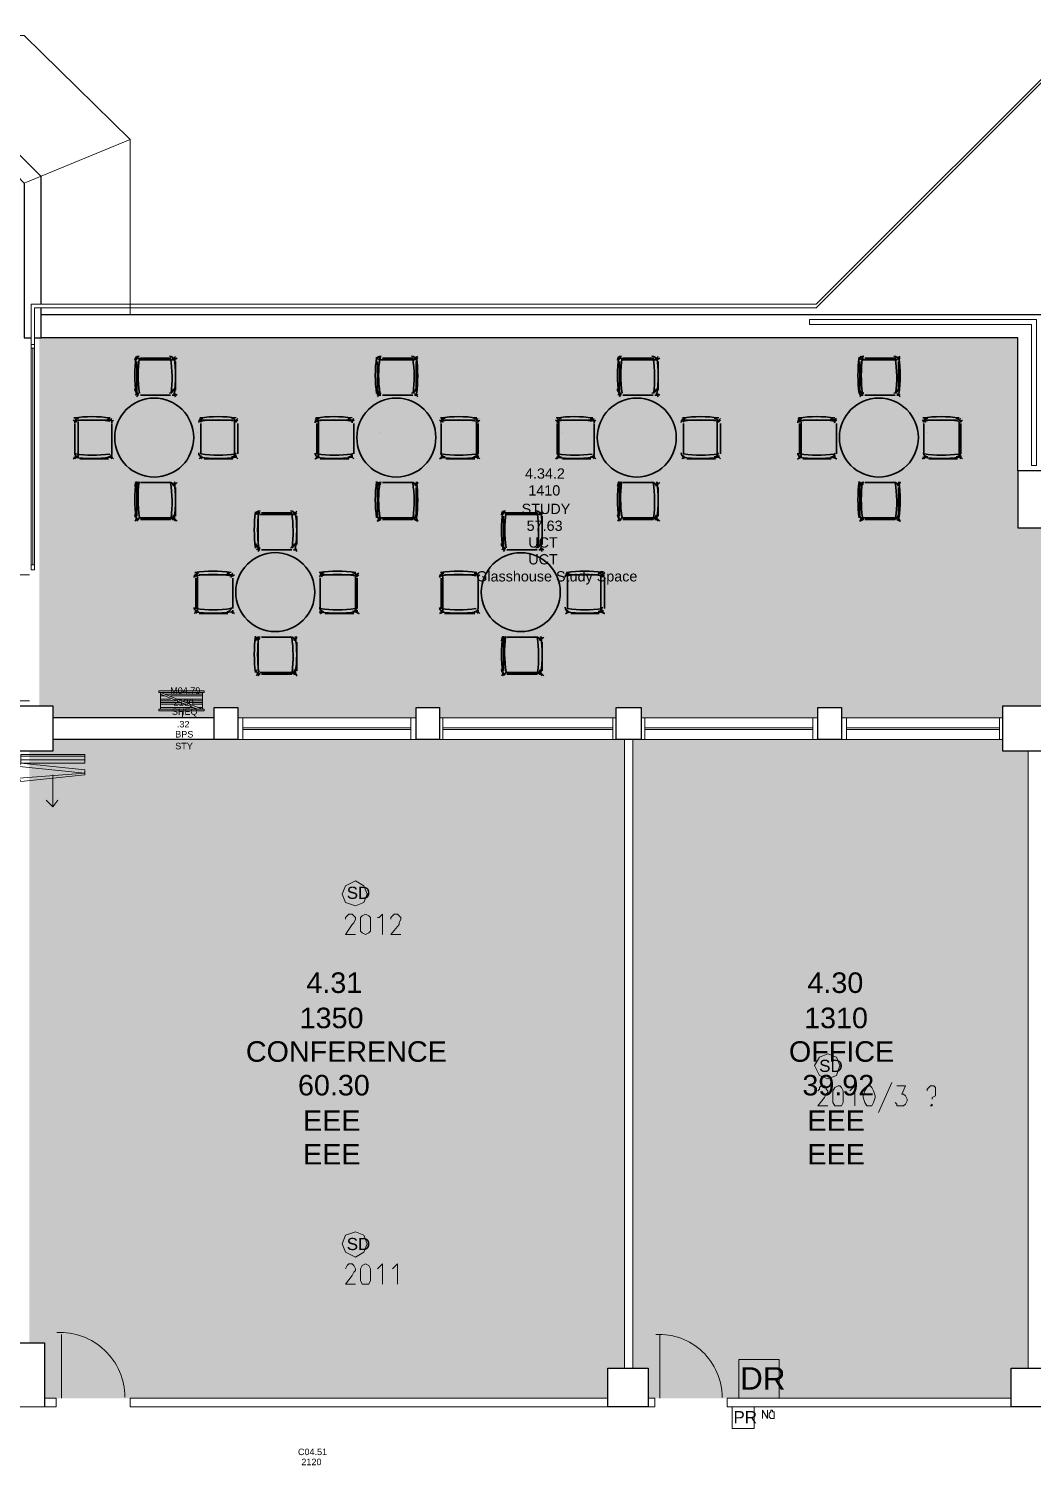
# Model space of a CAD drawing. Header units: millimetres. Extents: x 0 to 90.7, y 0 to 64.4.
# Drawn here: x 38.67 to 51.31, y 27.54 to 45.64 of the extents above; entities that cross this region are included whole.
import ezdxf

# ---------------------------------------------------------------- set-up
doc = ezdxf.new("R2010")
doc.units = ezdxf.units.MM
for name, color, linetype, true_color in [('PDF_014404$_ps_FIRE_ACCESS', 7, 'Continuous', 0x37dd00), ('PDF_014404$_ps_FIRE_ALARM', 7, 'Continuous', 0x37dd00), ('PDF_014404$HL-TMP', 7, 'Continuous', 0x800000)]:
    doc.layers.add(name, color=color, linetype=linetype, true_color=true_color)
for name, color, linetype in [('PDF_014404$_ps_TEXTBOLD$FIRE', 2, 'Continuous'), ('PDF_014404$BL', 7, 'Continuous'), ('PDF_014404$DR', 7, 'Continuous'), ('PDF_014404$FI', 7, 'Continuous'), ('PDF_014404$FT', 7, 'Continuous'), ('PDF_014404$WA', 7, 'Continuous'), ('PDF_014404$WA-COL', 7, 'Continuous'), ('PDF_014404$WA-EXT', 7, 'Continuous'), ('PDF_014404$WN', 7, 'Continuous'), ('PDF_Text', 7, 'Continuous')]:
    doc.layers.add(name, color=color, linetype=linetype)
doc.styles.add('PDF ArialMT', font='arial.ttf')

msp = doc.modelspace()

# ---------------------------------------------------------------- linework, layer by layer
at = {"layer": 'PDF_014404$_ps_FIRE_ACCESS', "lineweight": 0}
for points in [[(42.786, 34.589), (42.892, 34.631), (42.934, 34.737), (42.892, 34.843), (42.786, 34.906), (42.659, 34.843), (42.617, 34.737), (42.659, 34.631)], [(48.734, 32.409), (48.84, 32.451), (48.882, 32.578), (48.84, 32.684), (48.734, 32.726), (48.628, 32.684), (48.565, 32.578), (48.628, 32.451)], [(42.786, 30.165), (42.892, 30.228), (42.934, 30.334), (42.892, 30.44), (42.786, 30.482), (42.659, 30.44), (42.617, 30.334), (42.659, 30.228)], [(48.12, 28.387), (48.12, 28.874), (47.612, 28.874), (47.612, 28.387)], [(48.12, 28.387), (48.12, 28.874), (47.612, 28.874), (47.612, 28.387)]]:
    msp.add_lwpolyline(points, close=True, dxfattribs=at)
at = {"layer": 'PDF_014404$_ps_FIRE_ALARM', "lineweight": 0}
msp.add_lwpolyline([(47.803, 28.006), (47.803, 28.281), (47.527, 28.281), (47.527, 28.006)], close=True, dxfattribs=at)
at = {"layer": 'PDF_014404$_ps_TEXTBOLD$FIRE', "lineweight": 20}
for points in [[(42.659, 34.42), (42.659, 34.441), (42.68, 34.462), (42.701, 34.483), (42.744, 34.483), (42.765, 34.462), (42.786, 34.441), (42.786, 34.42), (42.765, 34.377), (42.744, 34.356), (42.659, 34.229), (42.786, 34.229)], [(43.061, 34.441), (43.082, 34.441), (43.125, 34.483), (43.125, 34.229)], [(43.23, 34.42), (43.23, 34.441), (43.252, 34.462), (43.273, 34.483), (43.315, 34.483), (43.336, 34.462), (43.357, 34.441), (43.357, 34.42), (43.336, 34.377), (43.336, 34.356), (43.23, 34.229), (43.357, 34.229)], [(48.607, 32.261), (48.628, 32.282), (48.628, 32.303), (48.649, 32.324), (48.692, 32.324), (48.713, 32.303), (48.713, 32.282), (48.734, 32.261), (48.734, 32.239), (48.713, 32.218), (48.692, 32.176), (48.607, 32.07), (48.734, 32.07)], [(49.009, 32.261), (49.03, 32.282), (49.073, 32.324), (49.073, 32.07)], [(49.538, 32.366), (49.369, 31.985)], [(49.602, 32.324), (49.708, 32.324), (49.665, 32.218), (49.686, 32.218), (49.708, 32.197), (49.729, 32.155), (49.729, 32.134), (49.708, 32.091), (49.686, 32.07), (49.665, 32.07), (49.644, 32.07), (49.602, 32.07), (49.602, 32.091), (49.581, 32.112)], [(49.983, 32.261), (49.983, 32.282), (50.004, 32.303), (50.025, 32.324), (50.067, 32.324), (50.089, 32.303), (50.089, 32.282), (50.089, 32.261), (50.089, 32.239), (50.089, 32.218), (50.089, 32.197), (50.046, 32.176), (50.046, 32.155)], [(42.659, 30.017), (42.68, 30.059), (42.701, 30.08), (42.744, 30.08), (42.765, 30.059), (42.786, 30.017), (42.786, 29.996), (42.765, 29.974), (42.744, 29.932), (42.659, 29.826), (42.786, 29.826)], [(43.061, 30.017), (43.082, 30.038), (43.125, 30.08), (43.125, 29.826)], [(43.252, 30.017), (43.273, 30.038), (43.315, 30.08), (43.315, 29.826)], [(47.908, 28.133), (47.908, 28.239), (47.972, 28.133), (47.972, 28.239)]]:
    msp.add_lwpolyline(points, dxfattribs=at)
for points in [[(42.913, 34.483), (42.871, 34.462), (42.849, 34.441), (42.849, 34.377), (42.849, 34.335), (42.849, 34.271), (42.871, 34.25), (42.913, 34.229), (42.955, 34.25), (42.976, 34.271), (42.976, 34.335), (42.976, 34.377), (42.976, 34.441), (42.955, 34.462)], [(48.861, 32.324), (48.819, 32.303), (48.797, 32.261), (48.797, 32.197), (48.797, 32.176), (48.797, 32.112), (48.819, 32.07), (48.861, 32.07), (48.882, 32.07), (48.903, 32.07), (48.924, 32.112), (48.924, 32.176), (48.924, 32.197), (48.924, 32.261), (48.903, 32.303), (48.882, 32.324)], [(49.242, 32.324), (49.221, 32.303), (49.2, 32.261), (49.178, 32.197), (49.178, 32.176), (49.2, 32.112), (49.221, 32.07), (49.242, 32.07), (49.263, 32.07), (49.284, 32.07), (49.305, 32.112), (49.327, 32.176), (49.327, 32.197), (49.305, 32.261), (49.284, 32.303), (49.263, 32.324)], [(50.046, 32.091), (50.025, 32.07), (50.046, 32.07)], [(42.913, 30.08), (42.871, 30.059), (42.849, 30.017), (42.849, 29.974), (42.849, 29.932), (42.849, 29.869), (42.871, 29.826), (42.913, 29.826), (42.955, 29.826), (42.976, 29.869), (42.976, 29.932), (42.976, 29.974), (42.976, 30.017), (42.955, 30.059)], [(48.014, 28.239), (48.014, 28.218), (47.993, 28.196), (47.993, 28.175), (47.993, 28.154), (48.014, 28.133), (48.035, 28.133), (48.057, 28.133), (48.057, 28.154), (48.057, 28.175), (48.057, 28.196), (48.057, 28.218), (48.035, 28.218), (48.035, 28.239)]]:
    msp.add_lwpolyline(points, close=True, dxfattribs=at)
at = {"layer": 'PDF_014404$BL', "lineweight": 9}
for points in [[(1.256, 37.997), (1.256, 43.987), (2.822, 45.553), (38.616, 45.553), (39.95, 44.241), (39.95, 42.04)], [(38.616, 43.691), (39.95, 44.241)], [(38.701, 41.659), (38.701, 38.822)], [(38.743, 38.822), (38.743, 41.659)], [(43.548, 36.96), (41.304, 36.96)], [(46.067, 36.96), (43.844, 36.96)], [(48.607, 36.96), (46.384, 36.96)], [(50.935, 36.96), (48.903, 36.96)], [(41.304, 36.684), (43.548, 36.684)], [(43.844, 36.684), (46.067, 36.684)], [(46.384, 36.684), (48.607, 36.684)], [(48.903, 36.684), (50.935, 36.684)]]:
    msp.add_lwpolyline(points, dxfattribs=at)
at = {"layer": 'PDF_014404$BL', "lineweight": 0}
for points in [[(38.828, 42.04), (38.828, 42.124)], [(51.359, 41.913), (51.359, 41.976), (51.295, 41.976)]]:
    msp.add_lwpolyline(points, dxfattribs=at)
at = {"layer": 'PDF_014404$BL', "lineweight": 9}
msp.add_lwpolyline([(51.359, 41.976), (51.359, 40.135), (51.295, 40.135), (51.295, 41.913), (48.501, 41.913), (48.501, 41.976)], close=True, dxfattribs=at)
at = {"layer": 'PDF_014404$DR', "lineweight": 0}
for points in [[(38.68, 38.759), (37.875, 38.759), (38.68, 38.759)], [(38.68, 37.171), (37.875, 37.171), (38.68, 37.171)], [(38.976, 36.24), (38.976, 35.838), (38.891, 35.922)], [(39.039, 35.922), (38.976, 35.838)], [(39.082, 28.387), (39.082, 29.191), (39.082, 28.387)], [(46.617, 28.387), (46.617, 29.191), (46.617, 28.387)]]:
    msp.add_lwpolyline(points, dxfattribs=at)
for points in [[(38.553, 36.346), (39.378, 36.261), (39.378, 36.303), (38.574, 36.388)], [(38.574, 36.473), (39.378, 36.473), (39.378, 36.494), (38.574, 36.494)], [(38.574, 36.43), (39.378, 36.43), (39.378, 36.473), (38.574, 36.473)], [(38.574, 36.388), (39.378, 36.388), (39.378, 36.43), (38.574, 36.43)], [(38.553, 36.198), (39.378, 36.261), (39.378, 36.24), (38.574, 36.155)]]:
    msp.add_lwpolyline(points, close=True, dxfattribs=at)
for centre, radius, end in [((39.066, 28.401), 0.815, 92.9553), ((46.607, 28.398), 0.794, 92.9549)]:
    msp.add_arc(centre, radius, 0, end, dxfattribs=at)
at = {"layer": 'PDF_014404$FI', "lineweight": 9}
for points in [[(40.881, 37.298), (40.881, 37.277), (40.309, 37.277), (40.309, 37.298)], [(40.881, 37.044), (40.309, 37.044), (40.309, 37.065), (40.331, 37.065), (40.86, 37.065), (40.881, 37.065)]]:
    msp.add_lwpolyline(points, close=True, dxfattribs=at)
for points in [[(40.331, 37.065), (40.331, 37.277), (40.86, 37.277), (40.86, 37.065), (40.331, 37.277)], [(40.796, 37.065), (40.331, 37.256)], [(40.331, 37.235), (40.394, 37.235)], [(40.458, 37.192), (40.331, 37.192)], [(40.331, 37.171), (40.521, 37.171)], [(40.585, 37.15), (40.331, 37.15)], [(40.331, 37.129), (40.648, 37.129)], [(40.86, 37.256), (40.394, 37.256)], [(40.458, 37.235), (40.86, 37.235)], [(40.86, 37.192), (40.521, 37.192)], [(40.606, 37.171), (40.86, 37.171)], [(40.86, 37.15), (40.669, 37.15)], [(40.733, 37.129), (40.86, 37.129)], [(40.733, 37.087), (40.331, 37.087)], [(40.606, 37.044), (40.606, 36.96)], [(40.86, 37.087), (40.796, 37.087)]]:
    msp.add_lwpolyline(points, dxfattribs=at)
at = {"layer": 'PDF_014404$FT', "lineweight": 35}
for points in [[(40.013, 41.511), (40.013, 41.511)], [(40.034, 41.447), (40.034, 41.024), (40.034, 41.087)], [(40.542, 41.489), (40.5, 41.468), (40.055, 41.468)], [(40.479, 41.489), (40.521, 41.489)], [(40.5, 41.489), (40.521, 41.511)], [(40.521, 41.087), (40.521, 41.447)], [(43.061, 41.511), (43.103, 41.489), (43.082, 41.489)], [(43.061, 41.511), (43.061, 41.511)], [(43.061, 41.447), (43.061, 41.024), (43.061, 41.087)], [(43.548, 41.489), (43.527, 41.489), (43.569, 41.511)], [(43.569, 41.489), (43.548, 41.468)], [(43.548, 41.087), (43.548, 41.447)], [(46.088, 41.511), (46.088, 41.511)], [(46.109, 41.447), (46.109, 41.024), (46.109, 41.087)], [(46.617, 41.489), (46.575, 41.468), (46.13, 41.468)], [(46.554, 41.489), (46.596, 41.489)], [(46.575, 41.489), (46.596, 41.511)], [(46.596, 41.087), (46.596, 41.447)], [(49.136, 41.511), (49.178, 41.489), (49.157, 41.489)], [(49.136, 41.511), (49.136, 41.511)], [(49.136, 41.447), (49.136, 41.024), (49.136, 41.087)], [(49.623, 41.489), (49.602, 41.489), (49.644, 41.511)], [(49.644, 41.489), (49.623, 41.468)], [(49.623, 41.087), (49.623, 41.447)], [(40.034, 41.045), (40.013, 41.024)], [(40.055, 41.024), (40.034, 41.024)], [(40.077, 41.024), (40.458, 41.024)], [(40.479, 41.024), (40.521, 41.024)], [(40.542, 41.024), (40.5, 41.045), (40.521, 41.003)], [(40.521, 41.024), (40.521, 41.024)], [(43.082, 41.045), (43.061, 41.024)], [(43.103, 41.024), (43.082, 41.024)], [(43.125, 41.024), (43.506, 41.024)], [(43.527, 41.045), (43.569, 41.003)], [(43.527, 41.024), (43.548, 41.024)], [(43.569, 41.024), (43.548, 41.045)], [(43.569, 41.024), (43.569, 41.024)], [(46.109, 41.045), (46.088, 41.024)], [(46.13, 41.024), (46.109, 41.024)], [(46.152, 41.024), (46.533, 41.024)], [(46.554, 41.024), (46.596, 41.024)], [(46.617, 41.024), (46.575, 41.045), (46.596, 41.003)], [(46.596, 41.024), (46.596, 41.024)], [(49.136, 41.003), (49.178, 41.045)], [(49.157, 41.045), (49.136, 41.024)], [(49.178, 41.024), (49.157, 41.024)], [(49.2, 41.024), (49.581, 41.024)], [(49.602, 41.045), (49.644, 41.003)], [(49.602, 41.024), (49.623, 41.024)], [(49.644, 41.024), (49.623, 41.045)], [(49.644, 41.024), (49.644, 41.024)], [(39.272, 40.706), (39.251, 40.727)], [(39.696, 40.706), (39.717, 40.727)], [(39.738, 40.727), (39.738, 40.727)], [(40.817, 40.727), (40.817, 40.727)], [(41.304, 40.706), (41.283, 40.685), (41.283, 40.706), (41.304, 40.727)], [(42.32, 40.706), (42.278, 40.727)], [(42.765, 40.706), (42.744, 40.685), (42.744, 40.706), (42.765, 40.727)], [(43.887, 40.706), (43.865, 40.727)], [(44.31, 40.706), (44.331, 40.727)], [(44.352, 40.727), (44.352, 40.727)], [(45.347, 40.706), (45.326, 40.727)], [(45.771, 40.706), (45.792, 40.727)], [(45.813, 40.727), (45.813, 40.727)], [(46.892, 40.727), (46.892, 40.727)], [(47.379, 40.706), (47.358, 40.685), (47.358, 40.706), (47.379, 40.727)], [(48.395, 40.706), (48.353, 40.727)], [(48.797, 40.706), (48.84, 40.727)], [(49.962, 40.706), (49.94, 40.727)], [(50.385, 40.706), (50.406, 40.727)], [(50.427, 40.727), (50.427, 40.727)], [(39.23, 40.706), (39.272, 40.685), (39.251, 40.706)], [(39.293, 40.685), (39.293, 40.241)], [(39.315, 40.706), (39.717, 40.706), (39.674, 40.706)], [(39.738, 40.706), (39.717, 40.685), (39.717, 40.706)], [(39.717, 40.664), (39.717, 40.283)], [(41.241, 40.706), (40.839, 40.706), (40.881, 40.706)], [(41.262, 40.685), (41.262, 40.241)], [(41.304, 40.283), (41.304, 40.664)], [(42.278, 40.706), (42.299, 40.685), (42.299, 40.706)], [(42.299, 40.262), (42.299, 40.241), (42.278, 40.219), (42.32, 40.241), (42.32, 40.685)], [(42.341, 40.706), (42.765, 40.706), (42.701, 40.706)], [(42.765, 40.664), (42.765, 40.283)], [(44.289, 40.706), (43.865, 40.706), (43.929, 40.706)], [(44.331, 40.219), (44.31, 40.241), (44.31, 40.685)], [(44.352, 40.706), (44.331, 40.685), (44.331, 40.706)], [(44.331, 40.283), (44.331, 40.664)], [(45.305, 40.706), (45.347, 40.685), (45.347, 40.241), (45.326, 40.219)], [(45.347, 40.685), (45.326, 40.706)], [(45.39, 40.706), (45.792, 40.706), (45.749, 40.706)], [(45.813, 40.706), (45.792, 40.685), (45.792, 40.706)], [(45.792, 40.664), (45.792, 40.283)], [(47.316, 40.706), (46.914, 40.706), (46.956, 40.706)], [(47.337, 40.685), (47.337, 40.241)], [(47.379, 40.283), (47.379, 40.664)], [(48.353, 40.706), (48.374, 40.685), (48.374, 40.706)], [(48.374, 40.262), (48.374, 40.241), (48.353, 40.219), (48.395, 40.241), (48.395, 40.685)], [(48.416, 40.706), (48.84, 40.706), (48.776, 40.706)], [(48.84, 40.706), (48.819, 40.685), (48.819, 40.706)], [(48.84, 40.664), (48.84, 40.283)], [(50.364, 40.706), (49.94, 40.706), (50.004, 40.706)], [(50.406, 40.219), (50.385, 40.241), (50.385, 40.685)], [(50.427, 40.706), (50.406, 40.685), (50.406, 40.706)], [(50.406, 40.283), (50.406, 40.664)], [(39.251, 40.219), (39.272, 40.241), (39.23, 40.219)], [(39.272, 40.262), (39.251, 40.241)], [(39.251, 40.219), (39.251, 40.219)], [(39.674, 40.219), (39.315, 40.219)], [(39.717, 40.262), (39.717, 40.241), (39.738, 40.219)], [(40.839, 40.262), (40.839, 40.241), (40.817, 40.219)], [(40.881, 40.219), (41.241, 40.219)], [(42.701, 40.219), (42.341, 40.219)], [(43.865, 40.219), (43.887, 40.241), (43.844, 40.219)], [(43.887, 40.262), (43.865, 40.241)], [(43.865, 40.219), (43.865, 40.219)], [(43.929, 40.219), (44.289, 40.219)], [(44.331, 40.262), (44.331, 40.241), (44.352, 40.219)], [(45.347, 40.241), (45.305, 40.219)], [(45.347, 40.262), (45.326, 40.241)], [(45.326, 40.219), (45.326, 40.219)], [(45.749, 40.219), (45.39, 40.219)], [(45.792, 40.262), (45.792, 40.241), (45.813, 40.219)], [(46.914, 40.262), (46.914, 40.241), (46.892, 40.219)], [(46.956, 40.219), (47.316, 40.219)], [(48.776, 40.219), (48.416, 40.219)], [(48.819, 40.262), (48.819, 40.241), (48.84, 40.219), (48.797, 40.241)], [(49.94, 40.219), (49.962, 40.241), (49.919, 40.219)], [(49.962, 40.262), (49.94, 40.241)], [(49.94, 40.219), (49.94, 40.219)], [(50.004, 40.219), (50.364, 40.219)], [(50.406, 40.262), (50.406, 40.241), (50.427, 40.219)], [(40.034, 39.881), (40.013, 39.923)], [(40.034, 39.5), (40.034, 39.923), (40.034, 39.86)], [(40.479, 39.902), (40.521, 39.902)], [(40.542, 39.923), (40.5, 39.881)], [(40.5, 39.902), (40.521, 39.923)], [(40.521, 39.86), (40.521, 39.5)], [(43.061, 39.5), (43.061, 39.923), (43.061, 39.86)], [(43.082, 39.881), (43.061, 39.923), (43.103, 39.902), (43.082, 39.902)], [(43.548, 39.902), (43.527, 39.902), (43.569, 39.923), (43.548, 39.881)], [(43.548, 39.86), (43.548, 39.5)], [(46.109, 39.881), (46.088, 39.923)], [(46.109, 39.5), (46.109, 39.923), (46.109, 39.86)], [(46.554, 39.902), (46.596, 39.902)], [(46.617, 39.923), (46.575, 39.881)], [(46.575, 39.902), (46.596, 39.923)], [(46.596, 39.86), (46.596, 39.5)], [(49.136, 39.5), (49.136, 39.923), (49.136, 39.86)], [(49.157, 39.881), (49.136, 39.923), (49.178, 39.902), (49.157, 39.902)], [(49.623, 39.902), (49.602, 39.902), (49.644, 39.923), (49.623, 39.881)], [(49.623, 39.86), (49.623, 39.5)], [(40.034, 39.479), (40.013, 39.436)], [(40.034, 39.436), (40.055, 39.457), (40.034, 39.457)], [(40.542, 39.436), (40.5, 39.479), (40.055, 39.479)], [(40.458, 39.457), (40.077, 39.457)], [(40.479, 39.457), (40.521, 39.457)], [(40.5, 39.457), (40.521, 39.436)], [(41.537, 39.563), (41.537, 39.563)], [(41.558, 39.5), (41.558, 39.076), (41.558, 39.14)], [(42.045, 39.542), (42.024, 39.521), (41.579, 39.521)], [(42.003, 39.542), (42.024, 39.542), (42.045, 39.563)], [(42.045, 39.14), (42.045, 39.5)], [(43.527, 39.479), (43.082, 39.479), (43.061, 39.436), (43.103, 39.457), (43.082, 39.457)], [(43.506, 39.457), (43.125, 39.457)], [(43.548, 39.457), (43.527, 39.457), (43.569, 39.436), (43.548, 39.479)], [(44.627, 39.563), (44.627, 39.563)], [(44.649, 39.5), (44.649, 39.076), (44.649, 39.14)], [(45.157, 39.542), (45.114, 39.521), (44.67, 39.521)], [(45.093, 39.542), (45.136, 39.542)], [(45.114, 39.542), (45.136, 39.563)], [(45.136, 39.14), (45.136, 39.5)], [(46.109, 39.479), (46.088, 39.436)], [(46.109, 39.436), (46.13, 39.457), (46.109, 39.457)], [(46.617, 39.436), (46.575, 39.479), (46.13, 39.479)], [(46.533, 39.457), (46.152, 39.457)], [(46.554, 39.457), (46.596, 39.457)], [(46.575, 39.457), (46.596, 39.436)], [(49.602, 39.479), (49.157, 39.479), (49.136, 39.436), (49.178, 39.457), (49.157, 39.457)], [(49.581, 39.457), (49.2, 39.457)], [(49.623, 39.457), (49.602, 39.457), (49.644, 39.436), (49.623, 39.479)], [(41.558, 39.097), (41.537, 39.076)], [(42.045, 39.076), (42.024, 39.097), (42.045, 39.055)], [(44.649, 39.097), (44.627, 39.076)], [(45.157, 39.076), (45.114, 39.097), (45.136, 39.055)], [(41.579, 39.076), (41.558, 39.076)], [(41.601, 39.076), (41.982, 39.076)], [(42.003, 39.076), (42.024, 39.076)], [(42.045, 39.076), (42.045, 39.076)], [(44.67, 39.076), (44.649, 39.076)], [(44.691, 39.076), (45.072, 39.076)], [(45.093, 39.076), (45.136, 39.076)], [(45.136, 39.076), (45.136, 39.076)], [(40.754, 38.78), (40.754, 38.78)], [(40.754, 38.759), (40.775, 38.738), (40.775, 38.759)], [(40.796, 38.759), (40.775, 38.78)], [(40.775, 38.272), (40.796, 38.293), (40.796, 38.738)], [(40.817, 38.759), (41.241, 38.759), (41.177, 38.759)], [(41.22, 38.759), (41.241, 38.78)], [(41.262, 38.759), (41.22, 38.738)], [(41.241, 38.738), (41.241, 38.759)], [(42.384, 38.759), (42.341, 38.78)], [(42.765, 38.759), (42.341, 38.759), (42.405, 38.759)], [(42.786, 38.759), (42.828, 38.78)], [(42.807, 38.314), (42.807, 38.293), (42.828, 38.272), (42.786, 38.293), (42.786, 38.738)], [(42.828, 38.759), (42.807, 38.738), (42.807, 38.759)], [(43.844, 38.759), (43.887, 38.738), (43.887, 38.293), (43.865, 38.272)], [(43.887, 38.759), (43.865, 38.78)], [(43.865, 38.738), (43.865, 38.759)], [(43.908, 38.759), (44.331, 38.759), (44.289, 38.759)], [(44.31, 38.759), (44.331, 38.78)], [(44.352, 38.759), (44.331, 38.738), (44.331, 38.759)], [(44.352, 38.78), (44.352, 38.78)], [(45.474, 38.759), (45.432, 38.78)], [(45.855, 38.759), (45.453, 38.759), (45.495, 38.759)], [(45.876, 38.759), (45.919, 38.78)], [(45.898, 38.314), (45.898, 38.293), (45.919, 38.272), (45.876, 38.293), (45.876, 38.738)], [(45.919, 38.759), (45.898, 38.738), (45.898, 38.759)], [(41.241, 38.716), (41.241, 38.335)], [(42.807, 38.335), (42.807, 38.716)], [(44.331, 38.716), (44.331, 38.335)], [(45.919, 38.335), (45.919, 38.716)], [(40.775, 38.314), (40.775, 38.293), (40.754, 38.272)], [(41.177, 38.272), (40.817, 38.272)], [(41.241, 38.272), (41.22, 38.293), (41.262, 38.272)], [(41.241, 38.314), (41.241, 38.293)], [(41.241, 38.272), (41.241, 38.272)], [(42.405, 38.272), (42.765, 38.272)], [(43.887, 38.293), (43.844, 38.272)], [(43.865, 38.314), (43.865, 38.293)], [(43.865, 38.272), (43.865, 38.272)], [(44.289, 38.272), (43.908, 38.272)], [(44.331, 38.314), (44.331, 38.293), (44.352, 38.272)], [(45.495, 38.272), (45.855, 38.272)], [(41.558, 37.933), (41.537, 37.976)], [(41.558, 37.552), (41.558, 37.976), (41.558, 37.912)], [(42.003, 37.954), (42.024, 37.954), (42.045, 37.976), (42.024, 37.933)], [(42.045, 37.912), (42.045, 37.552)], [(44.649, 37.933), (44.627, 37.976)], [(44.649, 37.552), (44.649, 37.976), (44.649, 37.912)], [(45.093, 37.954), (45.136, 37.954)], [(45.157, 37.976), (45.114, 37.933)], [(45.114, 37.954), (45.136, 37.976)], [(45.136, 37.912), (45.136, 37.552)], [(41.558, 37.531), (41.537, 37.489)], [(41.558, 37.489), (41.579, 37.51), (41.558, 37.51)], [(42.003, 37.51), (42.024, 37.51), (42.045, 37.489), (42.024, 37.531), (41.579, 37.531)], [(41.982, 37.51), (41.601, 37.51)], [(44.649, 37.531), (44.627, 37.489)], [(44.649, 37.489), (44.67, 37.51), (44.649, 37.51)], [(45.157, 37.489), (45.114, 37.531), (44.67, 37.531)], [(45.072, 37.51), (44.691, 37.51)], [(45.093, 37.51), (45.136, 37.51)], [(45.114, 37.51), (45.136, 37.489)]]:
    msp.add_lwpolyline(points, dxfattribs=at)
for points in [[(40.034, 41.468), (40.017, 41.491, -0.101008), (40.034, 41.511), (40.055, 41.489), (40.034, 41.489)], [(40.463, 41.044, 0.070167), (40.458, 41.489), (40.077, 41.489)], [(43.527, 41.468), (43.082, 41.468), (43.061, 41.489, -0.101008), (43.08, 41.506)], [(43.511, 41.044, 0.070167), (43.506, 41.489), (43.125, 41.489)], [(46.109, 41.468), (46.092, 41.491, -0.101008), (46.109, 41.511), (46.13, 41.489), (46.109, 41.489)], [(46.538, 41.044, 0.070167), (46.533, 41.489), (46.152, 41.489)], [(49.602, 41.468), (49.157, 41.468), (49.136, 41.489, -0.101008), (49.155, 41.506)], [(49.586, 41.044, 0.070167), (49.581, 41.489), (49.2, 41.489)], [(40.034, 41.003), (40.055, 41.045, -0.414213), (40.008, 41.102)], [(43.061, 41.003), (43.103, 41.045, -0.414213), (43.056, 41.102)], [(46.109, 41.003), (46.13, 41.045, -0.414213), (46.083, 41.102)], [(40.86, 40.706), (40.836, 40.723, 0.101008), (40.817, 40.706), (40.839, 40.685), (40.839, 40.706)], [(43.844, 40.706), (43.887, 40.685), (43.865, 40.706, -0.101008), (43.884, 40.723)], [(46.935, 40.706), (46.911, 40.723, 0.101008), (46.892, 40.706), (46.914, 40.685), (46.914, 40.706)], [(49.919, 40.706), (49.962, 40.685), (49.94, 40.706, -0.101008), (49.959, 40.723)], [(39.691, 40.281, -0.070199), (39.251, 40.283), (39.251, 40.664)], [(40.839, 40.664), (40.839, 40.283, 0.070199), (41.279, 40.281)], [(42.74, 40.281, -0.070199), (42.299, 40.283), (42.299, 40.664)], [(43.865, 40.664), (43.865, 40.283, 0.070199), (44.306, 40.281)], [(45.767, 40.281, -0.070199), (45.326, 40.283), (45.326, 40.664)], [(46.914, 40.664), (46.914, 40.283, 0.070199), (47.354, 40.281)], [(48.815, 40.281, -0.070199), (48.374, 40.283), (48.374, 40.664)], [(49.94, 40.664), (49.94, 40.283, 0.070199), (50.381, 40.281)], [(39.717, 40.219), (39.696, 40.241, -0.070199), (39.239, 40.24)], [(40.839, 40.219), (40.86, 40.241, -0.414213), (40.812, 40.297)], [(41.283, 40.262), (41.283, 40.241, -0.070199), (40.827, 40.24)], [(42.744, 40.262), (42.744, 40.241, -0.070199), (42.287, 40.24)], [(45.792, 40.219), (45.771, 40.241, -0.070199), (45.314, 40.24)], [(46.914, 40.219), (46.935, 40.241, -0.414213), (46.887, 40.297)], [(47.358, 40.262), (47.358, 40.241, -0.070199), (46.902, 40.24)], [(40.066, 39.482, -0.070199), (40.061, 39.927, 0.414213), (40.008, 39.874)], [(40.017, 39.903, -0.101008), (40.034, 39.923), (40.055, 39.902), (40.034, 39.902)], [(40.077, 39.923), (40.458, 39.923, -0.070167), (40.463, 39.477)], [(43.125, 39.923), (43.506, 39.923, -0.070167), (43.511, 39.477)], [(46.141, 39.482, -0.070199), (46.136, 39.927, 0.414213), (46.083, 39.874)], [(46.092, 39.903, -0.101008), (46.109, 39.923), (46.13, 39.902), (46.109, 39.902)], [(46.152, 39.923), (46.533, 39.923, -0.070167), (46.538, 39.477)], [(49.2, 39.923), (49.581, 39.923, -0.070167), (49.586, 39.477)], [(41.558, 39.521), (41.541, 39.543, -0.101008), (41.558, 39.563), (41.579, 39.542), (41.558, 39.542)], [(41.987, 39.096, 0.070167), (41.982, 39.542), (41.601, 39.542)], [(44.649, 39.521), (44.631, 39.543, -0.101008), (44.649, 39.563), (44.67, 39.542), (44.649, 39.542)], [(45.078, 39.096, 0.070167), (45.072, 39.542), (44.691, 39.542)], [(41.558, 39.055), (41.579, 39.097, -0.414213), (41.532, 39.154)], [(44.649, 39.055), (44.67, 39.097, -0.414213), (44.623, 39.154)], [(42.36, 38.775, 0.101008), (42.341, 38.759), (42.363, 38.738), (42.363, 38.759)], [(45.451, 38.775, 0.101008), (45.432, 38.759), (45.453, 38.738), (45.453, 38.759)], [(41.215, 38.334, -0.070199), (40.775, 38.335), (40.775, 38.716)], [(42.341, 38.716), (42.341, 38.335, 0.070199), (42.782, 38.334)], [(44.306, 38.334, -0.070199), (43.865, 38.335), (43.865, 38.716)], [(45.453, 38.716), (45.453, 38.335, 0.070199), (45.894, 38.334)], [(42.363, 38.314), (42.363, 38.293), (42.341, 38.272), (42.384, 38.293, -0.414213), (42.336, 38.35)], [(44.331, 38.272), (44.31, 38.293, -0.070199), (43.854, 38.292)], [(45.453, 38.314), (45.453, 38.293), (45.432, 38.272), (45.474, 38.293, -0.414213), (45.427, 38.35)], [(41.541, 37.956, -0.101008), (41.558, 37.976), (41.579, 37.954), (41.558, 37.954)], [(41.601, 37.976), (41.982, 37.976, -0.070167), (41.987, 37.53)], [(44.681, 37.534, -0.070199), (44.675, 37.98, 0.414213), (44.623, 37.927)], [(44.631, 37.956, -0.101008), (44.649, 37.976), (44.67, 37.954), (44.649, 37.954)], [(44.691, 37.976), (45.072, 37.976, -0.070167), (45.078, 37.53)]]:
    msp.add_lwpolyline(points, format="xyb", dxfattribs=at)
for points in [[(40.749, 40.488, 1), (39.754, 40.488, 1)], [(43.797, 40.488, 1), (42.802, 40.488, 1)], [(46.824, 40.488, 1), (45.829, 40.488, 1)], [(49.872, 40.488, 1), (48.877, 40.488, 1)], [(42.273, 38.541, 1), (41.278, 38.541, 1)], [(45.363, 38.541, 1), (44.369, 38.541, 1)]]:
    msp.add_lwpolyline(points, format="xyb", close=True, dxfattribs=at)
at = {"layer": 'PDF_014404$FT', "color": 95, "lineweight": 0, "true_color": 0x4a954a}
for points in [[(40.796, 40.558), (40.796, 40.558)], [(43.082, 40.558), (43.082, 40.558)], [(45.39, 40.558), (45.39, 40.558)], [(49.983, 40.558), (49.983, 40.558)]]:
    msp.add_lwpolyline(points, dxfattribs=at)
at = {"layer": 'PDF_014404$FT', "lineweight": 35}
for points in [[(41.304, 40.219), (41.283, 40.241)], [(42.765, 40.219), (42.744, 40.241)], [(47.379, 40.219), (47.358, 40.241)]]:
    msp.add_lwpolyline(points, close=True, dxfattribs=at)
for centre, radius, start, end in [((40.061, 41.462), 0.0529, 90.0001, 179.9999), ((41.648, 41.271), 1.64, 171.969, 188.031), ((41.648, 41.271), 1.598, 171.969, 188.031), ((40.442, 41.462), 0.0529, 0, 89.9999), ((40.442, 41.462), 0.0529, 33.4644, 56.5356), ((38.881, 41.267), 1.64, 351.9672, 8.0328), ((44.675, 41.271), 1.64, 171.969, 188.031), ((43.109, 41.462), 0.0529, 90.0001, 179.9999), ((44.675, 41.271), 1.598, 171.969, 188.031), ((43.49, 41.462), 0.0529, 0, 89.9999), ((43.49, 41.462), 0.0529, 33.4644, 56.5356), ((41.929, 41.267), 1.64, 351.9672, 8.0328), ((46.136, 41.462), 0.0529, 90.0001, 179.9999), ((47.724, 41.271), 1.64, 171.969, 188.031), ((47.724, 41.271), 1.598, 171.969, 188.031), ((46.517, 41.462), 0.0529, 0, 89.9999), ((46.517, 41.462), 0.0529, 33.4644, 56.5356), ((44.956, 41.267), 1.64, 351.9672, 8.0328), ((50.751, 41.271), 1.64, 171.969, 188.031), ((49.184, 41.462), 0.0529, 90.0001, 179.9999), ((50.751, 41.271), 1.598, 171.969, 188.031), ((49.565, 41.462), 0.0529, 0, 89.9999), ((49.565, 41.462), 0.0529, 33.4644, 56.5356), ((48.004, 41.267), 1.64, 351.9672, 8.0328), ((40.442, 41.102), 0.0529, 270.0001, 359.9999), ((43.49, 41.102), 0.0529, 270.0001, 359.9999), ((46.517, 41.102), 0.0529, 270.0001, 359.9999), ((49.184, 41.102), 0.0529, 180.0001, 269.9999), ((49.565, 41.102), 0.0529, 270.0001, 359.9999), ((40.061, 41.102), 0.0529, 213.4644, 236.5356), ((40.442, 41.102), 0.0529, 303.4644, 326.5356), ((43.109, 41.102), 0.0529, 213.4644, 236.5356), ((43.49, 41.102), 0.0529, 303.4644, 326.5356), ((46.136, 41.102), 0.0529, 213.4644, 236.5356), ((46.517, 41.102), 0.0529, 303.4644, 326.5356), ((49.184, 41.102), 0.0529, 213.4644, 236.5356), ((49.565, 41.102), 0.0529, 303.4644, 326.5356), ((39.468, 39.112), 1.64, 81.969, 98.031), ((39.304, 40.674), 0.0529, 89.9957, 180.0043), ((39.304, 40.675), 0.0527, 123.4065, 146.5935), ((39.664, 40.674), 0.0529, 359.9957, 90.0043), ((39.664, 40.675), 0.0527, 33.4065, 56.5935), ((40.865, 40.679), 0.0529, 90.0001, 179.9999), ((41.056, 39.112), 1.64, 81.969, 98.031), ((41.225, 40.679), 0.0529, 0, 89.9999), ((41.225, 40.679), 0.0529, 33.4644, 56.5356), ((42.331, 40.674), 0.0529, 89.9957, 180.0043), ((42.516, 39.112), 1.64, 81.969, 98.031), ((42.331, 40.675), 0.0527, 123.4065, 146.5935), ((42.691, 40.674), 0.0529, 359.9957, 90.0043), ((42.691, 40.675), 0.0527, 33.4065, 56.5935), ((44.083, 39.112), 1.64, 81.969, 98.031), ((43.913, 40.679), 0.0529, 90.0001, 179.9999), ((44.273, 40.679), 0.0529, 0, 89.9999), ((44.273, 40.679), 0.0529, 33.4644, 56.5356), ((45.543, 39.112), 1.64, 81.969, 98.031), ((45.379, 40.674), 0.0529, 89.9957, 180.0043), ((45.379, 40.675), 0.0527, 123.4065, 146.5935), ((45.739, 40.674), 0.0529, 359.9957, 90.0043), ((45.739, 40.675), 0.0527, 33.4065, 56.5935), ((46.94, 40.679), 0.0529, 90.0001, 179.9999), ((47.131, 39.112), 1.64, 81.969, 98.031), ((47.3, 40.679), 0.0529, 0, 89.9999), ((47.3, 40.679), 0.0529, 33.4644, 56.5356), ((48.406, 40.674), 0.0529, 89.9957, 180.0043), ((48.592, 39.112), 1.64, 81.969, 98.031), ((48.406, 40.675), 0.0527, 123.4065, 146.5935), ((48.766, 40.674), 0.0529, 359.9957, 90.0043), ((48.766, 40.675), 0.0527, 33.4065, 56.5935), ((50.158, 39.112), 1.64, 81.969, 98.031), ((49.989, 40.679), 0.0529, 90.0001, 179.9999), ((50.348, 40.679), 0.0529, 0, 89.9999), ((50.348, 40.679), 0.0529, 33.4644, 56.5356), ((39.468, 39.112), 1.598, 81.969, 98.031), ((41.056, 39.112), 1.598, 81.969, 98.031), ((42.516, 39.112), 1.598, 81.969, 98.031), ((44.083, 39.112), 1.598, 81.969, 98.031), ((45.543, 39.112), 1.598, 81.969, 98.031), ((47.131, 39.112), 1.598, 81.969, 98.031), ((48.592, 39.112), 1.598, 81.969, 98.031), ((50.158, 39.112), 1.598, 81.969, 98.031), ((39.304, 40.293), 0.0529, 179.9957, 270.0043), ((39.304, 40.293), 0.0527, 213.4065, 236.5935), ((39.664, 40.293), 0.0529, 269.9957, 0.0043), ((39.664, 40.293), 0.0527, 303.4065, 326.5935), ((40.865, 40.297), 0.0529, 213.4644, 236.5356), ((41.225, 40.297), 0.0529, 270.0001, 359.9999), ((41.225, 40.297), 0.0529, 303.4644, 326.5356), ((42.331, 40.293), 0.0529, 179.9957, 270.0043), ((42.331, 40.293), 0.0527, 213.4065, 236.5935), ((42.691, 40.293), 0.0529, 269.9957, 0.0043), ((42.691, 40.293), 0.0527, 303.4065, 326.5935), ((44.083, 41.864), 1.64, 261.969, 278.031), ((43.913, 40.297), 0.0529, 180.0001, 269.9999), ((43.913, 40.297), 0.0529, 213.4644, 236.5356), ((44.273, 40.297), 0.0529, 270.0001, 359.9999), ((44.273, 40.297), 0.0529, 303.4644, 326.5356), ((45.379, 40.293), 0.0529, 179.9957, 270.0043), ((45.379, 40.293), 0.0527, 213.4065, 236.5935), ((45.739, 40.293), 0.0529, 269.9957, 0.0043), ((45.739, 40.293), 0.0527, 303.4065, 326.5935), ((46.94, 40.297), 0.0529, 213.4644, 236.5356), ((47.3, 40.297), 0.0529, 270.0001, 359.9999), ((47.3, 40.297), 0.0529, 303.4644, 326.5356), ((48.406, 40.293), 0.0529, 179.9957, 270.0043), ((48.406, 40.293), 0.0527, 213.4065, 236.5935), ((48.592, 41.864), 1.64, 261.969, 278.031), ((48.766, 40.293), 0.0529, 269.9957, 0.0043), ((48.766, 40.293), 0.0527, 303.4065, 326.5935), ((50.158, 41.864), 1.64, 261.969, 278.031), ((49.989, 40.297), 0.0529, 180.0001, 269.9999), ((49.989, 40.297), 0.0529, 213.4644, 236.5356), ((50.348, 40.297), 0.0529, 270.0001, 359.9999), ((50.348, 40.297), 0.0529, 303.4644, 326.5356), ((41.648, 39.705), 1.64, 171.969, 188.031), ((40.442, 39.874), 0.0529, 0, 89.9999), ((40.442, 39.874), 0.0529, 33.4644, 56.5356), ((38.881, 39.701), 1.64, 351.9672, 8.0328), ((44.675, 39.705), 1.64, 171.969, 188.031), ((43.109, 39.874), 0.0529, 90.0001, 179.9999), ((43.109, 39.874), 0.0529, 123.4644, 146.5356), ((44.675, 39.705), 1.598, 171.969, 188.031), ((43.49, 39.874), 0.0529, 0, 89.9999), ((43.49, 39.874), 0.0529, 33.4644, 56.5356), ((41.929, 39.701), 1.64, 351.9672, 8.0328), ((47.724, 39.705), 1.64, 171.969, 188.031), ((46.517, 39.874), 0.0529, 0, 89.9999), ((46.517, 39.874), 0.0529, 33.4644, 56.5356), ((44.956, 39.701), 1.64, 351.9672, 8.0328), ((50.751, 39.705), 1.64, 171.969, 188.031), ((49.184, 39.874), 0.0529, 90.0001, 179.9999), ((49.184, 39.874), 0.0529, 123.4644, 146.5356), ((50.751, 39.705), 1.598, 171.969, 188.031), ((49.565, 39.874), 0.0529, 0, 89.9999), ((49.565, 39.874), 0.0529, 33.4644, 56.5356), ((48.004, 39.701), 1.64, 351.9672, 8.0328), ((40.061, 39.514), 0.0529, 180.0001, 269.9999), ((40.061, 39.514), 0.0529, 213.4644, 236.5356), ((40.442, 39.514), 0.0529, 270.0001, 359.9999), ((40.442, 39.514), 0.0529, 303.4644, 326.5356), ((43.151, 39.324), 1.64, 171.969, 188.031), ((41.585, 39.514), 0.0529, 90.0001, 179.9999), ((43.151, 39.324), 1.598, 171.969, 188.031), ((41.966, 39.514), 0.0529, 0, 89.9999), ((41.966, 39.514), 0.0529, 33.4644, 56.5356), ((40.405, 39.32), 1.64, 351.9672, 8.0328), ((43.109, 39.514), 0.0529, 180.0001, 269.9999), ((43.109, 39.514), 0.0529, 213.4644, 236.5356), ((43.49, 39.514), 0.0529, 270.0001, 359.9999), ((43.49, 39.514), 0.0529, 303.4644, 326.5356), ((44.675, 39.514), 0.0529, 90.0001, 179.9999), ((46.263, 39.324), 1.64, 171.969, 188.031), ((46.263, 39.324), 1.598, 171.969, 188.031), ((45.056, 39.514), 0.0529, 0, 89.9999), ((45.056, 39.514), 0.0529, 33.4644, 56.5356), ((43.495, 39.32), 1.64, 351.9672, 8.0328), ((46.136, 39.514), 0.0529, 180.0001, 269.9999), ((46.136, 39.514), 0.0529, 213.4644, 236.5356), ((46.517, 39.514), 0.0529, 270.0001, 359.9999), ((46.517, 39.514), 0.0529, 303.4644, 326.5356), ((49.184, 39.514), 0.0529, 180.0001, 269.9999), ((49.184, 39.514), 0.0529, 213.4644, 236.5356), ((49.565, 39.514), 0.0529, 270.0001, 359.9999), ((49.565, 39.514), 0.0529, 303.4644, 326.5356), ((41.585, 39.154), 0.0529, 213.4644, 236.5356), ((41.966, 39.154), 0.0529, 270.0001, 359.9999), ((41.966, 39.154), 0.0529, 303.4644, 326.5356), ((44.675, 39.154), 0.0529, 213.4644, 236.5356), ((45.056, 39.154), 0.0529, 270.0001, 359.9999), ((45.056, 39.154), 0.0529, 303.4644, 326.5356), ((40.807, 38.727), 0.0529, 89.9957, 180.0043), ((40.992, 37.165), 1.64, 81.969, 98.031), ((40.807, 38.727), 0.0527, 123.4065, 146.5935), ((40.992, 37.165), 1.598, 81.969, 98.031), ((41.167, 38.727), 0.0529, 359.9957, 90.0043), ((41.167, 38.727), 0.0527, 33.4065, 56.5935), ((42.559, 37.165), 1.64, 81.969, 98.031), ((42.559, 37.165), 1.598, 81.969, 98.031), ((42.389, 38.731), 0.0529, 90.0001, 179.9999), ((42.749, 38.731), 0.0529, 0, 89.9999), ((42.749, 38.731), 0.0529, 33.4644, 56.5356), ((43.897, 38.727), 0.0529, 89.9957, 180.0043), ((43.897, 38.727), 0.0527, 123.4065, 146.5935), ((44.083, 37.165), 1.64, 81.969, 98.031), ((44.083, 37.165), 1.598, 81.969, 98.031), ((44.278, 38.727), 0.0529, 359.9957, 90.0043), ((44.278, 38.727), 0.0527, 33.4065, 56.5935), ((45.48, 38.731), 0.0529, 90.0001, 179.9999), ((45.67, 37.165), 1.64, 81.969, 98.031), ((45.67, 37.165), 1.598, 81.969, 98.031), ((45.84, 38.731), 0.0529, 0, 89.9999), ((45.84, 38.731), 0.0529, 33.4644, 56.5356), ((40.807, 38.346), 0.0529, 179.9957, 270.0043), ((40.807, 38.346), 0.0527, 213.4065, 236.5935), ((40.992, 39.916), 1.64, 261.969, 278.031), ((41.167, 38.346), 0.0529, 269.9957, 0.0043), ((41.167, 38.346), 0.0527, 303.4065, 326.5935), ((42.559, 39.916), 1.64, 261.969, 278.031), ((42.389, 38.35), 0.0529, 213.4644, 236.5356), ((42.749, 38.35), 0.0529, 270.0001, 359.9999), ((42.749, 38.35), 0.0529, 303.4644, 326.5356), ((43.897, 38.346), 0.0529, 179.9957, 270.0043), ((43.897, 38.346), 0.0527, 213.4065, 236.5935), ((44.278, 38.346), 0.0529, 269.9957, 0.0043), ((44.278, 38.346), 0.0527, 303.4065, 326.5935), ((45.48, 38.35), 0.0529, 213.4644, 236.5356), ((45.67, 39.916), 1.64, 261.969, 278.031), ((45.84, 38.35), 0.0529, 270.0001, 359.9999), ((45.84, 38.35), 0.0529, 303.4644, 326.5356), ((43.151, 37.757), 1.64, 171.969, 188.031), ((41.585, 37.927), 0.0529, 90.0001, 179.9999), ((43.151, 37.757), 1.598, 171.969, 188.031), ((41.966, 37.927), 0.0529, 0, 89.9999), ((41.966, 37.927), 0.0529, 33.4644, 56.5356), ((40.405, 37.753), 1.64, 351.9672, 8.0328), ((46.263, 37.757), 1.64, 171.969, 188.031), ((45.056, 37.927), 0.0529, 0, 89.9999), ((45.056, 37.927), 0.0529, 33.4644, 56.5356), ((43.495, 37.753), 1.64, 351.9672, 8.0328), ((41.585, 37.567), 0.0529, 180.0001, 269.9999), ((41.585, 37.567), 0.0529, 213.4644, 236.5356), ((41.966, 37.567), 0.0529, 270.0001, 359.9999), ((41.966, 37.567), 0.0529, 303.4644, 326.5356), ((44.675, 37.567), 0.0529, 180.0001, 269.9999), ((44.675, 37.567), 0.0529, 213.4644, 236.5356), ((45.056, 37.567), 0.0529, 270.0001, 359.9999), ((45.056, 37.567), 0.0529, 303.4644, 326.5356)]:
    msp.add_arc(centre, radius, start, end, dxfattribs=at)
at = {"layer": 'PDF_014404$HL-TMP', "color": 151, "true_color": 0x99cde0, "transparency": 33554559}
for points in [[(38.807, 41.743), (51.126, 41.743), (51.126, 41.743)], [(51.126, 41.743), (38.807, 41.743), (51.126, 39.351)], [(38.807, 41.743), (51.126, 39.351), (38.807, 39.351)], [(51.443, 39.351), (38.807, 39.351), (51.443, 37.383)], [(38.807, 39.351), (51.443, 37.383), (38.807, 37.383)], [(40.204, 37.383), (38.807, 37.383), (40.204, 37.108)], [(38.807, 37.383), (40.204, 37.108), (38.807, 37.108)], [(51.443, 37.383), (41.008, 37.383), (51.443, 37.108)], [(41.008, 37.383), (51.443, 37.108), (41.008, 37.108)], [(40.204, 37.108), (38.976, 37.108), (40.204, 36.96)], [(38.976, 37.108), (40.204, 36.96), (38.976, 36.96)], [(50.935, 37.108), (41.008, 37.108), (50.935, 37.087)], [(41.008, 37.108), (50.935, 37.087), (41.008, 37.087)], [(43.548, 37.087), (41.304, 37.087), (43.548, 36.96)], [(41.304, 37.087), (43.548, 36.96), (41.304, 36.96)], [(46.067, 37.087), (43.844, 37.087), (46.067, 36.96)], [(43.844, 37.087), (46.067, 36.96), (43.844, 36.96)], [(48.607, 37.087), (46.384, 37.087), (48.607, 36.96)], [(46.384, 37.087), (48.607, 36.96), (46.384, 36.96)], [(50.935, 37.087), (48.903, 37.087), (50.935, 36.96)], [(48.903, 37.087), (50.935, 36.96), (48.903, 36.96)]]:
    msp.add_solid(points, dxfattribs=at)
at = {"layer": 'PDF_014404$HL-TMP', "color": 73, "true_color": 0x99cc66, "transparency": 33554559}
for points in [[(41.008, 37.383), (40.204, 37.383), (41.008, 36.96)], [(40.204, 37.383), (41.008, 36.96), (40.204, 36.96)]]:
    msp.add_solid(points, dxfattribs=at)
at = {"layer": 'PDF_014404$HL-TMP', "transparency": 33554559}
for points in [[(46.173, 36.684), (38.976, 36.684), (46.173, 36.536)], [(38.976, 36.684), (46.173, 36.536), (38.976, 36.536)], [(50.935, 36.684), (46.279, 36.684), (50.935, 36.536)], [(46.279, 36.684), (50.935, 36.536), (46.279, 36.536)], [(46.173, 36.536), (38.68, 36.536), (46.173, 29.085)], [(38.68, 36.536), (46.173, 29.085), (38.68, 29.085)], [(51.253, 36.536), (46.279, 36.536), (51.253, 28.768)], [(46.279, 36.536), (51.253, 28.768), (46.279, 28.768)], [(38.68, 29.085), (38.87, 29.085), (38.87, 29.085)], [(46.173, 29.085), (38.87, 29.085), (46.173, 28.768)], [(38.87, 29.085), (46.173, 28.768), (38.87, 28.768)], [(45.961, 28.768), (45.961, 28.768), (38.87, 28.768)], [(45.961, 28.768), (38.87, 28.768), (46.173, 28.768)], [(45.961, 28.768), (38.87, 28.768), (45.961, 28.387)], [(38.87, 28.768), (45.961, 28.387), (38.87, 28.387)], [(46.279, 28.768), (46.469, 28.768), (46.469, 28.768)], [(46.469, 28.768), (51.253, 28.768), (51.253, 28.768)], [(51.253, 28.768), (51.253, 28.768), (46.469, 28.768)], [(51.041, 28.768), (51.041, 28.768), (46.469, 28.768)], [(51.041, 28.768), (46.469, 28.768), (51.253, 28.768)], [(51.041, 28.768), (46.469, 28.768), (51.041, 28.387)], [(46.469, 28.768), (51.041, 28.387), (46.469, 28.387)]]:
    msp.add_solid(points, dxfattribs=at)
at = {"layer": 'PDF_014404$WA', "lineweight": 20}
for points in [[(46.173, 36.684), (46.173, 28.768)], [(46.279, 36.684), (46.279, 28.768)], [(51.253, 28.768), (51.253, 36.536)], [(38.87, 28.387), (39.018, 28.387), (39.018, 28.281), (38.362, 28.281), (34.7, 28.281), (34.7, 28.387), (38.362, 28.387)], [(45.961, 28.281), (39.95, 28.281), (39.95, 28.387), (45.961, 28.387)], [(46.469, 28.281), (46.554, 28.281), (46.554, 28.387), (46.469, 28.387)], [(51.041, 28.387), (47.464, 28.387), (47.464, 28.281), (51.041, 28.281)]]:
    msp.add_lwpolyline(points, dxfattribs=at)
at = {"layer": 'PDF_014404$WA-COL', "lineweight": 25}
for points in [[(51.126, 39.351), (51.443, 39.351), (51.443, 40.071), (51.126, 40.071)], [(38.277, 37.108), (38.976, 37.108), (38.976, 36.536), (38.277, 36.536)], [(50.935, 36.536), (50.935, 37.108), (52.142, 37.108), (52.142, 36.536)], [(41.008, 37.087), (41.304, 37.087), (41.304, 36.684), (41.008, 36.684)], [(43.548, 37.087), (43.844, 37.087), (43.844, 36.684), (43.548, 36.684)], [(46.067, 37.087), (46.384, 37.087), (46.384, 36.684), (46.067, 36.684)], [(48.607, 37.087), (48.903, 37.087), (48.903, 36.684), (48.607, 36.684)], [(46.469, 28.281), (45.961, 28.281), (45.961, 28.768), (46.469, 28.768)], [(51.549, 28.281), (51.041, 28.281), (51.041, 28.768), (51.549, 28.768)]]:
    msp.add_lwpolyline(points, close=True, dxfattribs=at)
msp.add_lwpolyline([(38.362, 28.281), (38.362, 29.085), (38.87, 29.085), (38.87, 28.281)], dxfattribs=at)
at = {"layer": 'PDF_014404$WA-EXT', "lineweight": 25}
for points in [[(38.828, 42.167), (38.828, 43.775), (38.172, 44.432), (3.203, 44.432), (2.399, 43.627)], [(2.568, 37.997), (2.568, 43.5), (3.288, 44.241), (38.087, 44.241), (38.616, 43.691), (38.616, 41.743), (38.701, 41.743)], [(51.126, 40.071), (51.126, 41.743), (38.828, 41.743), (38.828, 42.124)], [(38.828, 42.04), (51.443, 42.04), (51.443, 40.071)], [(38.743, 41.743), (38.828, 41.743)], [(41.008, 36.96), (38.976, 36.96)], [(41.008, 36.684), (38.976, 36.684)]]:
    msp.add_lwpolyline(points, dxfattribs=at)
at = {"layer": 'PDF_014404$WN', "lineweight": 0}
for points in [[(38.743, 41.659), (38.701, 41.659), (38.701, 42.167), (48.586, 42.167), (52.057, 45.638)], [(38.701, 41.659), (38.743, 41.659), (38.743, 42.124), (48.586, 42.124), (52.078, 45.617)], [(38.743, 41.616), (38.701, 41.616)], [(38.701, 38.886), (38.743, 38.886)], [(38.701, 38.822), (38.743, 38.822)], [(41.304, 36.96), (41.304, 36.684)], [(41.368, 36.96), (41.368, 36.684)], [(43.484, 36.684), (43.484, 36.96)], [(43.548, 36.684), (43.548, 36.96)], [(43.844, 36.96), (43.844, 36.684)], [(43.887, 36.96), (43.887, 36.684)], [(46.025, 36.684), (46.025, 36.96)], [(46.067, 36.684), (46.067, 36.96)], [(46.384, 36.96), (46.384, 36.684)], [(46.427, 36.96), (46.427, 36.684)], [(48.543, 36.684), (48.543, 36.96)], [(48.607, 36.684), (48.607, 36.96)], [(48.903, 36.96), (48.903, 36.684)], [(48.967, 36.96), (48.967, 36.684)], [(50.893, 36.684), (50.893, 36.96)], [(50.935, 36.684), (50.935, 36.96)], [(41.368, 36.833), (43.484, 36.833)], [(41.368, 36.811), (43.484, 36.811)], [(43.887, 36.833), (46.025, 36.833)], [(43.887, 36.811), (46.025, 36.811)], [(46.427, 36.833), (48.543, 36.833)], [(46.427, 36.811), (48.543, 36.811)], [(48.967, 36.833), (50.893, 36.833)], [(48.967, 36.811), (50.893, 36.811)]]:
    msp.add_lwpolyline(points, dxfattribs=at)
msp.add_lwpolyline([(38.722, 38.886), (38.722, 41.616)], close=True, dxfattribs=at)

# ---------------------------------------------------------------- texts
at = {"layer": 'PDF_Text', "attachment_point": 4, "style": 'PDF ArialMT'}
for s, insert, char_height in [('4.34.2', (44.919, 40.034), 0.1294), ('1410', (44.961, 39.822), 0.1294), ('STUDY', (44.877, 39.589), 0.1294), ('57.63', (44.94, 39.377), 0.1294), ('UCT', (44.961, 39.166), 0.1294), ('UCT', (44.961, 38.954), 0.1294), ('Glasshouse Study Space', (44.305, 38.721), 0.12938), ('M04.79', (40.452, 37.3), 0.0815), ('2130', (40.495, 37.152), 0.0815), ('SHEQ', (40.474, 37.025), 0.0815), ('.32', (40.537, 36.877), 0.0815), ('BPS', (40.516, 36.75), 0.0815), ('STY', (40.516, 36.602), 0.0815), ('4.31', (42.167, 33.62), 0.2588), ('4.30', (48.475, 33.62), 0.2588), ('1350', (42.082, 33.176), 0.2588), ('1310', (48.433, 33.176), 0.2588), ('CONFERENCE', (41.405, 32.753), 0.2588), ('OFFICE', (48.242, 32.753), 0.2588), ('60.30', (42.061, 32.329), 0.2588), ('39.92', (48.412, 32.329), 0.2588), ('EEE', (42.125, 31.885), 0.2588), ('EEE', (48.475, 31.885), 0.2588), ('EEE', (42.125, 31.461), 0.2588), ('EEE', (48.475, 31.461), 0.2588), ('C04.51', (42.061, 27.711), 0.0815), ('2120', (42.104, 27.584), 0.0815)]:
    msp.add_mtext(s, dxfattribs=dict(at, insert=insert, char_height=char_height))
at = {"layer": 'PDF_Text', "color": 2, "char_height": 0.1528, "attachment_point": 4, "style": 'PDF ArialMT'}
for s, insert in [('SD', (42.675, 34.753)), ('SD', (48.623, 32.573)), ('SD', (42.675, 30.329)), ('PR', (47.544, 28.149))]:
    msp.add_mtext(s, dxfattribs=dict(at, insert=insert))
at = {"layer": 'PDF_Text', "color": 82, "true_color": 0x37dd00, "insert": (47.628, 28.637), "char_height": 0.283, "attachment_point": 4, "style": 'PDF ArialMT'}
msp.add_mtext('DR', dxfattribs=at)

doc.saveas('drawing.dxf')
